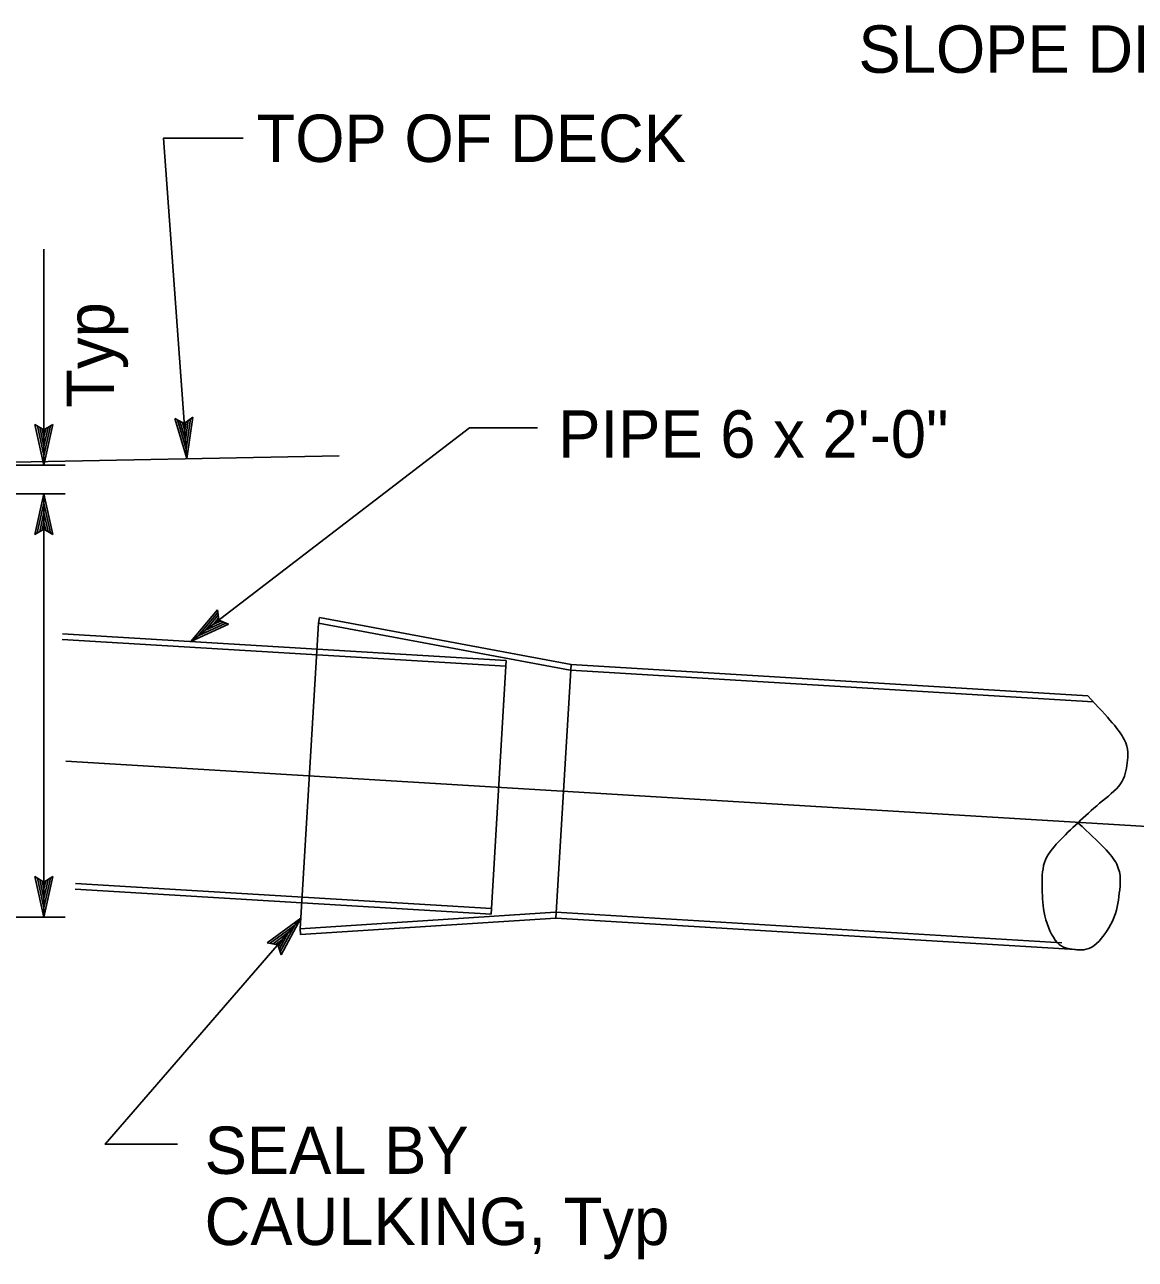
# Model space of a CAD drawing. Extents: x -894 to 866, y -476 to 714.
# Drawn here: x -470.8 to -306.7, y 117.7 to 300.1 of the extents above; entities that cross this region are included whole.
import ezdxf

# ---------------------------------------------------------------- set-up
doc = ezdxf.new("R2010")
doc.units = 0
for name, color, linetype in [('12 Coord Grid', 7, 'Continuous'), ('56 Stage 3 Anno', 7, 'Continuous'), ('57 Undefined', 7, 'Continuous'), ('60 Nongeo Data', 7, 'Continuous')]:
    doc.layers.add(name, color=color, linetype=linetype)

msp = doc.modelspace()

# ---------------------------------------------------------------- linework, layer by layer
at = {"layer": '12 Coord Grid'}
msp.add_line((-489.58, 235.08), (-464.8, 235.08), dxfattribs=at)
at = {"layer": '56 Stage 3 Anno'}
for p, q in [((-467.93, 235.08), (-469.26, 241.08)), ((-469.26, 241.08), (-469.26, 241.08)), ((-469.26, 241.08), (-467.93, 240.28)), ((-467.93, 236.47), (-468.9, 240.85)), ((-467.93, 240.28), (-466.59, 241.08)), ((-466.59, 241.08), (-467.93, 235.08)), ((-466.94, 240.86), (-467.93, 236.46)), ((-466.59, 241.08), (-466.59, 241.08)), ((-446.82, 236.06), (-448.58, 241.94)), ((-448.58, 241.94), (-448.58, 241.94)), ((-448.58, 241.94), (-447.2, 241.24)), ((-446.93, 237.44), (-448.21, 241.74)), ((-447.02, 238.81), (-447.85, 241.58)), ((-447.12, 240.19), (-447.47, 241.38)), ((-447.2, 241.24), (-445.92, 242.14)), ((-446.93, 241.44), (-447.12, 240.19)), ((-446.6, 241.64), (-447.02, 238.81)), ((-446.26, 241.9), (-446.92, 237.43)), ((-445.92, 242.14), (-446.82, 236.06)), ((-445.92, 242.14), (-445.92, 242.14)), ((-467.93, 237.84), (-468.55, 240.67)), ((-467.92, 239.22), (-468.19, 240.43)), ((-467.3, 240.63), (-467.93, 237.84)), ((-467.65, 240.45), (-467.92, 239.22)), ((-446.82, 236.06), (-446.82, 236.06)), ((-467.93, 235.08), (-467.93, 235.08)), ((-545.87, 230.82), (-464.8, 230.82)), ((-469.27, 224.82), (-467.93, 230.82)), ((-467.93, 230.82), (-467.93, 230.82)), ((-467.93, 230.82), (-466.6, 224.82)), ((-468.91, 225.04), (-467.93, 229.44)), ((-468.55, 225.27), (-467.93, 228.06)), ((-467.93, 228.06), (-467.3, 225.24)), ((-467.92, 229.43), (-466.96, 225.06)), ((-468.21, 225.45), (-467.93, 226.68)), ((-467.93, 226.68), (-467.66, 225.47)), ((-467.93, 225.62), (-469.27, 224.82)), ((-469.27, 224.82), (-469.27, 224.82)), ((-466.6, 224.82), (-467.93, 225.62)), ((-466.6, 224.82), (-466.6, 224.82)), ((-446.23, 208.99), (-442.28, 213.7)), ((-442.28, 213.7), (-442.28, 213.7)), ((-442.28, 213.7), (-442.11, 212.16)), ((-441.05, 211.73), (-445.14, 209.83)), ((-445.13, 209.84), (-442.25, 213.27)), ((-444.04, 210.67), (-442.18, 212.89)), ((-441.45, 211.87), (-444.04, 210.67)), ((-442.94, 211.51), (-442.15, 212.46)), ((-441.8, 212.04), (-442.94, 211.51)), ((-442.11, 212.16), (-440.66, 211.58)), ((-440.66, 211.58), (-446.23, 208.99)), ((-440.66, 211.58), (-440.66, 211.58)), ((-446.23, 208.99), (-446.23, 208.99)), ((-464.68, 191.31), (-287.26, 180.61)), ((-467.93, 168.27), (-469.26, 174.27)), ((-469.26, 174.27), (-469.26, 174.27)), ((-469.26, 174.27), (-467.93, 173.47)), ((-467.93, 169.67), (-468.9, 174.04)), ((-467.93, 171.04), (-468.55, 173.86)), ((-467.92, 172.42), (-468.19, 173.63)), ((-467.93, 173.47), (-466.59, 174.27)), ((-466.59, 174.27), (-467.93, 168.27)), ((-466.94, 174.06), (-467.93, 169.65)), ((-467.3, 173.82), (-467.93, 171.04)), ((-467.65, 173.65), (-467.92, 172.42)), ((-466.59, 174.27), (-466.59, 174.27)), ((-536.57, 168.27), (-464.8, 168.27)), ((-467.93, 168.27), (-467.93, 168.27)), ((-434.92, 164.48), (-429.98, 168.14)), ((-429.98, 168.14), (-432.9, 162.73)), ((-429.98, 168.14), (-429.98, 168.14)), ((-434.51, 164.41), (-430.88, 167.09)), ((-434.08, 164.35), (-431.79, 166.05)), ((-431.79, 166.05), (-433.16, 163.5)), ((-430.88, 167.08), (-433.02, 163.14)), ((-433.38, 164.2), (-434.92, 164.48)), ((-434.92, 164.48), (-434.92, 164.48)), ((-433.7, 164.25), (-432.69, 165)), ((-432.9, 162.73), (-433.38, 164.2)), ((-432.69, 165), (-433.28, 163.92)), ((-432.9, 162.73), (-432.9, 162.73))]:
    msp.add_line(p, q, dxfattribs=at)
for points in [[(-446.82, 236.06), (-450.27, 283.36), (-438.48, 283.36)], [(-467.93, 235.08), (-467.93, 266.96)], [(-446.23, 208.99), (-405.07, 240.56), (-394.99, 240.59)], [(-467.93, 168.27), (-467.93, 230.82)], [(-429.98, 168.14), (-458.89, 134.75), (-448.17, 134.75)]]:
    msp.add_lwpolyline(points, dxfattribs=at)
at = {"layer": '60 Nongeo Data'}
for p, q in [((-532.19, 234.29), (-424.31, 236.45)), ((-427.35, 211.71), (-430.07, 166.57)), ((-427.35, 211.71), (-427.19, 212.54)), ((-427.35, 211.71), (-390.18, 204.77)), ((-427.19, 212.54), (-390.02, 205.6)), ((-465.17, 210.13), (-427.58, 207.87)), ((-465.22, 209.29), (-399.67, 205.34)), ((-427.58, 207.87), (-399.62, 206.18)), ((-401.87, 168.73), (-399.62, 206.18)), ((-390.02, 205.6), (-392.28, 168.15)), ((-390.13, 204.76), (-312.88, 200.11)), ((-390.02, 205.6), (-313.71, 201)), ((-463.31, 172.43), (-429.84, 170.41)), ((-463.26, 173.27), (-401.82, 169.57)), ((-429.84, 170.41), (-401.87, 168.73)), ((-430.07, 166.57), (-392.33, 168.99)), ((-430.02, 165.72), (-392.28, 168.15)), ((-392.28, 169), (-317.53, 164.49)), ((-392.28, 168.15), (-315.49, 163.52)), ((-430.02, 165.72), (-430.07, 166.57))]:
    msp.add_line(p, q, dxfattribs=at)
msp.add_open_spline([(-313.71, 201), (-310.54, 197.6), (-307.48, 194.2), (-307.89, 191.06), (-308.28, 187.96), (-312.06, 185.1), (-315.15, 182.22), (-318.15, 179.4), (-320.5, 176.56), (-320.43, 172.4), (-320.36, 168.63), (-318.31, 163.78), (-315.68, 163.51), (-312.92, 163.22), (-309.53, 167.94), (-309.05, 171.71), (-308.5, 176.05), (-311.82, 179.13), (-315.15, 182.22)], degree=3, dxfattribs=at)

# ---------------------------------------------------------------- texts
at = {"layer": '57 Undefined'}
for s, p in [('SLOPE DECK TOWARD DRAIN', (-347.58, 293.04)), ('TOP OF DECK', (-436.51, 279.86)), ('PIPE 6 x 2\'-0"', (-391.93, 236.16)), ('SEAL BY', (-444.19, 130.34)), ('CAULKING, Typ', (-444.19, 119.83))]:
    msp.add_text(s, height=7, dxfattribs=at).set_placement(p)
msp.add_text('Typ', height=7, rotation=90, dxfattribs=at).set_placement((-457.59, 243.54))

doc.saveas('drawing.dxf')
